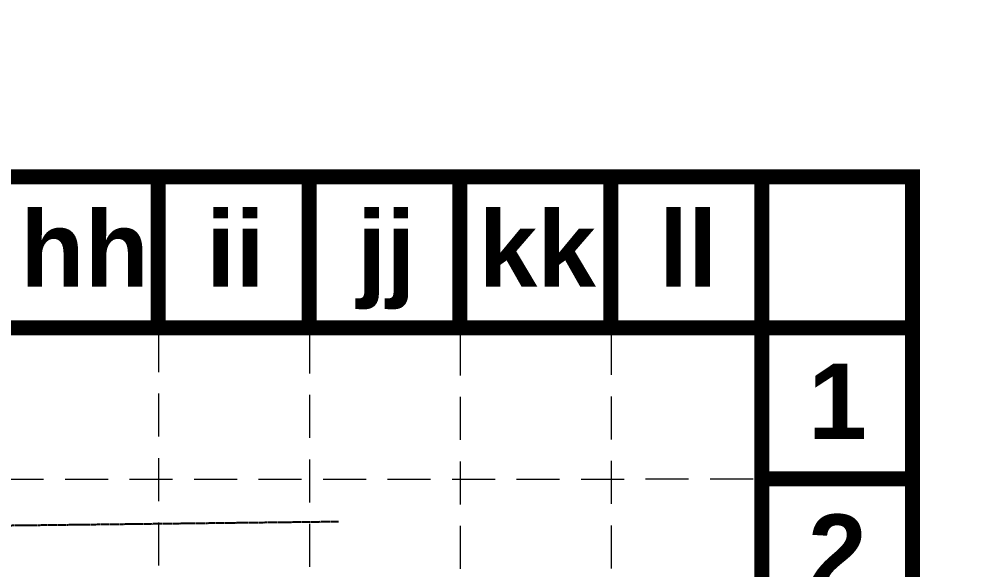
# Model space of a CAD drawing. Header units: inches. Extents: x 2520351 to 2523325, y 7106287 to 7111535.
# Drawn here: x 2522414.3 to 2522745.1, y 7109522.3 to 7109714.2 of the extents above; entities that cross this region are included whole.
import ezdxf
from ezdxf.enums import TextEntityAlignment as Align

# ---------------------------------------------------------------- set-up
doc = ezdxf.new("R2010")
doc.units = ezdxf.units.IN
doc.header["$MEASUREMENT"] = 0
for name, pattern in [('DASHED', [0.75, 0.5, -0.25]), ('HIDDEN', [0.375, 0.25, -0.125]), ('Xbndy-SC$0$HIDDEN', [0.375, 0.25, -0.125])]:
    doc.linetypes.add(name, pattern=pattern)
for name, color, linetype in [('BASE', 7, 'Continuous'), ('GRID', 254, 'DASHED'), ('Xbndy-SC$0$ESMT-EX2', 7, 'Xbndy-SC$0$HIDDEN'), ('XPAV-sc1$0$p-foc', 11, 'Continuous')]:
    doc.layers.add(name, color=color, linetype=linetype)
doc.styles.get("Standard").update_dxf_attribs({"font": 'ARIALBD.TTF'})

msp = doc.modelspace()

# ---------------------------------------------------------------- linework, layer by layer
at = {"layer": 'BASE', "color": 9}
msp.add_line((2520673.05, 7109606.44), (2522673.45, 7109606.44), dxfattribs=at)
at = {"layer": 'BASE', "const_width": 5.26}
for points in [[(2522726.09, 7106289.98), (2522726.09, 7109659.08), (2520620.41, 7109659.08), (2520620.41, 7106289.98)], [(2522673.45, 7106342.62), (2522673.45, 7109606.44), (2520673.05, 7109606.44), (2520673.05, 7106342.62)]]:
    msp.add_lwpolyline(points, close=True, dxfattribs=at)
for points in [[(2522462.88, 7109659.08), (2522462.88, 7109606.44)], [(2522515.53, 7109659.08), (2522515.53, 7109606.44)], [(2522568.17, 7109659.08), (2522568.17, 7109606.44)], [(2522620.81, 7109659.08), (2522620.81, 7109606.44)], [(2522673.45, 7109659.08), (2522673.45, 7109606.44)], [(2522726.09, 7109606.44), (2522673.45, 7109606.44)], [(2522726.09, 7109553.79), (2522673.45, 7109553.79)]]:
    msp.add_lwpolyline(points, dxfattribs=at)
at = {"layer": 'GRID', "color": 252, "linetype": 'HIDDEN', "lineweight": 0, "ltscale": 60}
for p, q in [((2522463.38, 7106553.49), (2522463.12, 7109607.62)), ((2522515.92, 7106553.03), (2522515.76, 7109607.62)), ((2522568.67, 7106552.34), (2522568.4, 7109607.62)), ((2522621.35, 7106552.48), (2522621.04, 7109607.62)), ((2520675.44, 7109553.44), (2522672.59, 7109553.7))]:
    msp.add_line(p, q, dxfattribs=at)
at = {"layer": 'Xbndy-SC$0$ESMT-EX2', "color": 0, "linetype": 'Xbndy-SC$0$HIDDEN'}
msp.add_line((2522525.84, 7109538.77), (2521146.78, 7109522.35), dxfattribs=at)
at = {"layer": 'XPAV-sc1$0$p-foc', "color": 7}
msp.add_arc((2521837.71, 7110047.84), 1487, 271.16849, 271.16849, dxfattribs=at)

# ---------------------------------------------------------------- texts
at = {"layer": 'BASE'}
for s, height, p in [('hh', 26.321, (2522437.2, 7109633.98)), ('ii', 26.321, (2522489.84, 7109633.98)), ('jj', 26.321, (2522542.48, 7109633.98)), ('kk', 26.321, (2522595.13, 7109633.98)), ('ll', 26.321, (2522647.77, 7109633.98)), ('1', 26.32, (2522699.88, 7109580.81)), ('2', 26.32, (2522699.88, 7109528.16))]:
    msp.add_text(s, height=height, dxfattribs=at).set_placement(p, align=Align.MIDDLE_CENTER)

doc.saveas('drawing.dxf')
